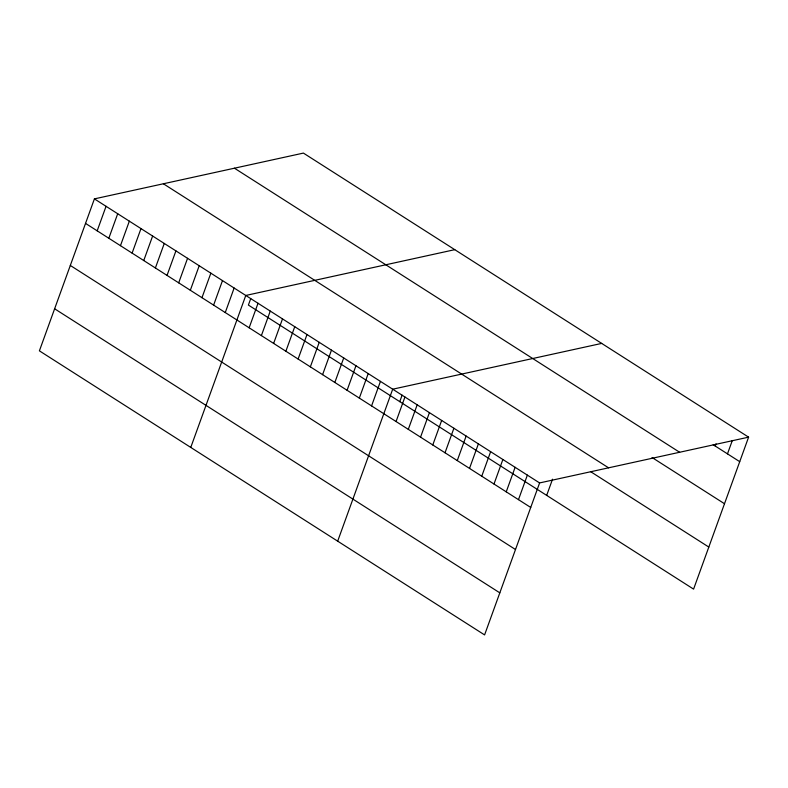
<?xml version="1.0" encoding="UTF-8"?>
<svg xmlns="http://www.w3.org/2000/svg" width="788" height="788" viewBox="0 0 788 788"><rect width="100%" height="100%" fill="white"/><g stroke="black" fill="none" stroke-linecap="round" stroke-linejoin="round"><path stroke-width="1.18" d="M748.6 437.153L303.41 153.089L94.412 198.881L39.4 350.847L484.59 634.911L539.603 482.936L748.6 437.153L693.588 589.119L248.397 305.064L250.742 298.593M97.18 230.825L106.055 206.308M108.823 238.252L117.698 213.735M120.465 245.679L129.34 221.162M132.108 253.115L140.983 228.589M143.751 260.542L152.626 236.026M155.394 267.969L164.268 243.453M167.036 275.396L175.921 250.879M178.689 282.833L187.564 258.306M190.332 290.26L199.206 265.743M201.974 297.687L210.849 273.17M213.617 305.114L222.492 280.597M225.26 312.55L234.134 288.024M190.765 447.426L245.777 295.461L454.774 249.668M249.146 327.788L258.021 303.272M261.389 335.599L270.264 311.083M273.633 343.41L282.508 318.894M285.877 351.221L294.751 326.705M298.11 359.032L306.995 334.516M310.354 366.844L319.229 342.327M322.597 374.655L331.472 350.138M334.841 382.466L343.716 357.949M347.084 390.287L355.959 365.76M359.328 398.098L368.203 373.571M371.572 405.909L380.446 381.382M337.678 541.169L392.69 389.203L601.687 343.41M399.762 401.644L402.107 395.172M396.059 421.531L404.934 397.014M408.302 429.342L417.177 404.825M420.546 437.153L429.421 412.636M432.779 444.964L441.664 420.447M445.023 452.775L453.898 428.258M457.267 460.586L466.141 436.069M469.51 468.397L478.385 443.88M481.754 476.208L490.629 451.691M493.997 484.019L502.872 459.502M506.241 491.83L515.116 467.314M518.484 499.641L527.359 475.125M546.675 495.386L552.536 479.202M715.238 446.047L716.046 443.821M727.482 453.858L732.328 440.482M713.199 444.747L739.725 461.669M234.44 168.199L679.63 452.263M652.06 457.513L724.497 503.729M163.382 183.771L608.572 467.826M590.468 471.549L708.816 547.069M94.412 198.881L539.603 482.936M85.537 223.398L530.728 507.462M70.309 265.457L515.5 549.522M54.628 308.788L499.819 592.852"/></g></svg>
